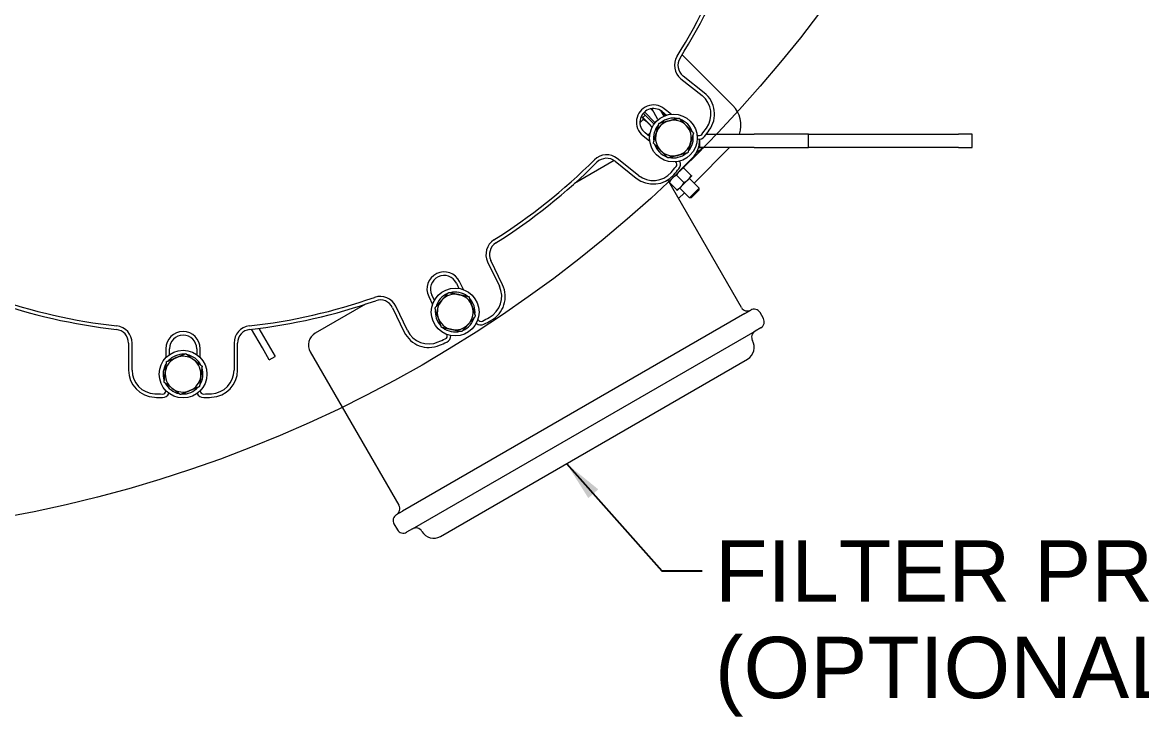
# Model space of a CAD drawing. Header units: inches. Extents: x 19 to 503, y 7 to 322.
# Drawn here: x 90.43 to 131.47, y 199.86 to 225.32 of the extents above; entities that cross this region are included whole.
import ezdxf

# ---------------------------------------------------------------- set-up
doc = ezdxf.new("R2010")
doc.units = ezdxf.units.IN
doc.header["$LTSCALE"] = 15
doc.header["$MEASUREMENT"] = 0
doc.layers.add('Symbol (ANSI)', color=7, linetype='Continuous', lineweight=25)
doc.layers.add('Visible', color=7, linetype='Continuous', lineweight=18)
doc.styles.add('MEMCOR Medium', font='arial.ttf')
doc.dimstyles.new('Default (ANSI)$7', dxfattribs={"dimscale": 15, "dimtxt": 0.15, "dimasz": 0.098425, "dimexe": 0.125, "dimexo": 0.0625, "dimgap": 0.031496, "dimtad": 0, "dimtih": 1, "dimtoh": 1, "dimdec": 4, "dimrnd": 1e-08, "dimzin": 3, "dimdsep": 46, "dimlunit": 5, "dimtxsty": 'MEMCOR Medium', "dimcen": 0.09, "dimdle": 0.393701, "dimclrd": 256, "dimclre": 256, "dimclrt": 256, "dimadec": 0, "dimazin": 1, "dimtfac": 0.8, "dimtofl": 0, "dimtmove": 0, "dimatfit": 3, "dimfxl": 1, "dimfrac": 1, "dimtolj": 1, "dimtzin": 4, "dimlwd": -1, "dimlwe": -1, "dimarcsym": 0})

msp = doc.modelspace()

# ---------------------------------------------------------------- linework, layer by layer
at = {"layer": 'Visible'}
for p, q in [((114.617085, 224.135113), (116.480699, 222.271499)), ((114.57285, 223.256164), (115.347359, 222.638514)), ((115.428413, 222.740152), (114.653904, 223.357803)), ((113.244598, 222.031047), (113.200056, 221.986505)), ((113.237085, 222.038561), (113.629178, 221.646467)), ((113.544875, 222.084324), (113.473646, 222.155553)), ((113.732726, 221.758957), (113.50112, 222.16011)), ((113.829235, 222.091799), (113.948639, 221.884985)), ((113.996207, 221.904106), (113.85754, 222.042773)), ((113.880905, 222.055677), (114.048963, 221.921655)), ((114.216677, 221.954183), (113.961958, 222.157315)), ((113.190405, 221.759705), (113.069818, 221.639118)), ((113.167346, 221.842439), (113.153032, 221.846274)), ((113.17618, 221.833605), (113.167346, 221.842439)), ((113.171582, 221.838202), (113.259971, 221.926591)), ((113.40489, 221.604895), (113.17618, 221.833605)), ((113.5901, 221.596462), (113.200056, 221.986505)), ((113.736049, 221.753201), (113.732726, 221.758957)), ((113.905844, 221.959108), (113.970697, 221.894255)), ((113.425473, 221.139823), (113.257415, 221.273845)), ((113.445138, 221.275849), (113.360737, 221.191449)), ((113.522573, 221.487212), (113.40489, 221.604895)), ((115.510745, 221.229907), (117.25472, 221.229907)), ((119.25472, 221.229907), (117.25472, 221.229907)), ((119.25472, 221.229907), (119.75472, 221.229907)), ((119.25472, 220.729907), (119.25472, 221.229907)), ((119.75472, 221.229907), (124.75472, 221.229907)), ((125.25472, 221.229907), (124.75472, 221.229907)), ((125.25472, 220.729907), (125.25472, 221.229907)), ((113.176361, 221.172207), (113.43108, 220.969076)), ((115.168395, 221.195214), (115.166176, 221.196983)), ((115.25472, 221.039299), (115.25472, 220.729907)), ((116.35332, 220.729907), (115.054756, 219.431343)), ((115.148739, 220.556191), (115.406801, 220.729907)), ((115.219301, 220.729907), (115.406801, 220.729907)), ((117.25472, 220.729907), (115.25472, 220.729907)), ((117.25472, 220.729907), (119.25472, 220.729907)), ((119.75472, 220.729907), (119.25472, 220.729907)), ((124.75472, 220.729907), (119.75472, 220.729907)), ((124.75472, 220.729907), (125.25472, 220.729907)), ((112.12706, 220.254575), (110.669245, 219.412905)), ((112.159945, 220.230477), (112.934453, 219.612827)), ((113.015507, 219.714465), (112.240998, 220.332115)), ((114.126509, 219.478904), (114.991116, 220.343511)), ((114.380579, 220.211876), (114.382797, 220.210107)), ((114.528365, 220.234312), (114.534463, 220.24041)), ((114.948341, 219.714535), (114.678924, 219.983952)), ((114.683176, 219.44937), (114.413759, 219.718787)), ((114.839442, 219.558269), (114.972025, 219.690851)), ((114.883636, 219.602463), (115.240588, 219.245511)), ((116.790772, 214.864266), (114.087537, 219.546406)), ((114.418011, 219.184205), (114.148594, 219.453622)), ((114.441694, 219.160521), (114.574277, 219.293104)), ((114.530083, 219.24891), (114.887035, 218.891958)), ((114.574277, 219.293104), (114.839442, 219.558269)), ((114.887035, 218.891958), (115.240588, 219.245511)), ((115.240594, 219.178775), (114.953771, 218.891951)), ((115.240594, 219.178775), (115.240588, 219.245511)), ((114.701203, 219.07779), (114.48368, 218.860267)), ((114.953771, 218.891951), (114.887035, 218.891958)), ((107.486471, 216.540505), (107.916291, 215.647975)), ((108.033417, 215.70438), (107.603597, 216.59691)), ((106.342177, 215.759127), (106.435443, 215.56546)), ((106.600662, 215.521999), (106.459303, 215.815532)), ((105.324083, 215.268839), (105.465441, 214.975305)), ((105.534474, 215.131576), (105.441208, 215.325244)), ((103.006788, 214.988983), (101.166416, 213.926444)), ((103.999721, 214.861375), (104.429541, 213.968845)), ((104.546667, 214.02525), (104.116847, 214.91778)), ((116.915772, 214.64776), (104.358403, 207.39776)), ((116.915772, 214.64776), (117.132278, 214.77276)), ((117.598784, 214.464747), (117.473784, 214.681254)), ((107.128825, 214.425256), (107.127594, 214.427813)), ((99.2268, 213.383957), (98.831041, 214.069432)), ((99.100416, 214.10286), (99.443307, 213.508957)), ((104.733403, 206.748241), (117.290772, 213.998241)), ((105.992373, 213.88112), (105.993604, 213.878563)), ((117.507278, 214.123241), (117.290772, 213.998241)), ((94.318048, 213.564571), (94.318048, 212.573937)), ((94.448048, 212.573937), (94.448048, 213.564571)), ((98.188048, 213.564571), (98.188048, 212.573937)), ((98.318048, 212.573937), (98.318048, 213.564571)), ((99.443307, 213.508957), (99.693307, 213.075944)), ((95.688048, 213.357064), (95.688048, 213.031266)), ((95.818048, 213.142109), (95.818048, 213.357064)), ((96.818048, 213.357064), (96.818048, 213.142109)), ((96.948048, 213.031266), (96.948048, 213.357064)), ((99.4768, 212.950944), (99.2268, 213.383957)), ((99.4768, 212.950944), (99.693307, 213.075944)), ((100.983403, 213.243432), (104.233403, 207.614266)), ((105.757922, 206.473722), (117.016253, 212.973722)), ((95.688048, 211.816811), (95.688048, 211.813974)), ((96.948048, 211.813974), (96.948048, 211.816811)), ((104.141897, 207.27276), (104.358403, 207.39776)), ((104.050391, 206.931254), (104.175391, 206.714747)), ((104.733403, 206.748241), (104.516897, 206.623241))]:
    msp.add_line(p, q, dxfattribs=at)
for centre, radius in [((81.190031, 254.398344), 48), ((114.298628, 221.08303), 0.875), ((106.296517, 214.701559), 0.875), ((96.318048, 212.424039), 0.875)]:
    msp.add_circle(centre, radius, dxfattribs=at)
for centre, radius, start, end in [((96.318048, 235.422064), 21.37, 327.9535503, 340.6178783), ((96.318048, 235.422064), 21.5, 327.9535503, 340.6178783), ((114.965649, 223.748718), 0.63, 147.9535503, 231.4285714), ((114.965649, 223.748718), 0.5, 147.9535503, 231.4285714), ((114.804923, 221.958321), 0.87, 323.9346516, 51.4285714), ((114.804923, 221.958321), 1, 323.9346516, 51.4285714), ((113.56916, 221.664761), 0.63, 51.4285714, 231.4285714), ((113.56916, 221.664761), 0.5, 51.4285714, 231.4285714), ((115.773592, 221.564392), 1, 340.458746, 45), ((114.298628, 221.08303), 0.656, 104.1414286, 164.1414286), ((114.298628, 221.08303), 0.7295, 78.2005699, 130.0822872), ((114.298628, 221.08303), 0.656, 44.1414286, 104.1414286), ((114.298628, 221.08303), 0.7295, 18.2005699, 70.0822872), ((114.298628, 221.08303), 0.7295, 138.2005699, 190.0822872), ((114.298628, 221.08303), 0.656, 164.1414286, 224.1414286), ((114.298628, 221.08303), 0.656, 344.1414286, 44.1414286), ((114.298628, 221.08303), 0.7295, 318.2005699, 10.0822872), ((115.243213, 221.289034), 0.12, 231.4285714, 323.248176), ((96.318048, 235.422064), 23.74, 323.248176, 323.9346516), ((96.318048, 235.422064), 23.87, 323.248176, 323.9346516), ((114.298628, 221.08303), 0.7295, 198.2005699, 250.0822872), ((114.298628, 221.08303), 0.656, 284.1414286, 344.1414286), ((114.35472, 220.979907), 0.9, 315, 3.7784966), ((115.243213, 221.289034), 0.25, 253.681725, 323.248176), ((111.8482, 219.839561), 0.63, 51.4285714, 134.9035926), ((114.298628, 221.08303), 0.656, 224.1414286, 284.1414286), ((114.298628, 221.08303), 0.7295, 258.2005699, 310.0822872), ((114.35472, 220.979907), 0.9, 331.9140662, 343.8723798), ((96.318048, 235.422064), 21.37, 302.2392646, 314.9035926), ((96.318048, 235.422064), 21.5, 302.2392646, 314.9035926), ((111.8482, 219.839561), 0.5, 51.4285714, 134.9035926), ((96.318048, 235.422064), 23.74, 318.9224913, 319.6089669), ((114.307979, 220.116287), 0.12, 319.6089669, 51.4285714), ((114.307979, 220.116287), 0.25, 319.6089669, 29.1754178), ((113.557943, 220.394658), 1, 231.4285714, 318.9224913), ((113.557943, 220.394658), 0.87, 231.4285714, 318.9224913), ((96.318048, 235.422064), 23.87, 318.9224913, 319.6089669), ((108.054081, 216.813852), 0.63, 122.2392646, 205.7142857), ((108.054081, 216.813852), 0.5, 122.2392646, 205.7142857), ((105.891693, 215.542185), 0.63, 25.7142857, 205.7142857), ((105.891693, 215.542185), 0.5, 25.7142857, 205.7142857), ((107.132448, 215.270496), 0.87, 298.2203658, 25.7142857), ((107.132448, 215.270496), 1, 298.2203658, 25.7142857), ((96.318048, 235.422064), 21.5, 250.8106931, 263.4750212), ((96.318048, 235.422064), 21.37, 250.8106931, 263.4750212), ((96.318048, 235.422064), 21.37, 276.5249788, 289.1893069), ((96.318048, 235.422064), 21.5, 276.5249788, 289.1893069), ((103.549237, 214.644433), 0.63, 25.7142857, 109.1893069), ((103.549237, 214.644433), 0.5, 25.7142857, 109.1893069), ((106.296517, 214.701559), 0.7295, 112.4862842, 164.3680015), ((106.296517, 214.701559), 0.656, 138.4271429, 198.4271429), ((106.296517, 214.701559), 0.656, 78.4271429, 138.4271429), ((106.296517, 214.701559), 0.7295, 52.4862842, 104.3680015), ((106.296517, 214.701559), 0.656, 18.4271429, 78.4271429), ((106.296517, 214.701559), 0.7295, 352.4862842, 44.3680015), ((106.296517, 214.701559), 0.7295, 172.4862842, 224.3680015), ((106.296517, 214.701559), 0.656, 318.4271429, 18.4271429), ((117.007278, 214.989266), 0.25, 210, 300), ((117.257278, 214.556254), 0.25, 30, 120), ((106.296517, 214.701559), 0.656, 198.4271429, 258.4271429), ((106.296517, 214.701559), 0.656, 258.4271429, 318.4271429), ((106.296517, 214.701559), 0.7295, 292.4862842, 344.3680015), ((107.236941, 214.477322), 0.25, 227.9674393, 297.5338902), ((107.236941, 214.477322), 0.12, 205.7142857, 297.5338902), ((96.318048, 235.422064), 23.74, 297.5338902, 298.2203658), ((96.318048, 235.422064), 23.87, 297.5338902, 298.2203658), ((117.382278, 214.339747), 0.25, 300, 30), ((93.818048, 213.564571), 0.5, 0, 83.4750212), ((93.818048, 213.564571), 0.63, 0, 83.4750212), ((96.318048, 213.357064), 0.63, 0, 180), ((96.318048, 213.357064), 0.5, 0, 180), ((98.818048, 213.564571), 0.63, 96.5249788, 180), ((98.818048, 213.564571), 0.5, 96.5249788, 180), ((101.416416, 213.493432), 0.5, 120, 210), ((105.33051, 214.402729), 1, 205.7142857, 293.2082056), ((105.33051, 214.402729), 0.87, 205.7142857, 293.2082056), ((106.296517, 214.701559), 0.7295, 232.4862842, 284.3680015), ((105.885488, 213.826497), 0.12, 293.8946812, 25.7142857), ((105.885488, 213.826497), 0.25, 293.8946812, 3.4611321), ((117.415772, 213.781735), 0.25, 120, 210), ((96.318048, 235.422064), 23.74, 293.2082056, 293.8946812), ((96.318048, 235.422064), 23.87, 293.2082056, 293.8946812), ((116.766253, 213.406735), 0.5, 300, 30), ((96.318048, 212.424039), 0.656, 112.7128571, 172.7128571), ((96.318048, 212.424039), 0.7295, 86.7719985, 138.6537158), ((96.318048, 212.424039), 0.656, 52.7128571, 112.7128571), ((96.318048, 212.424039), 0.7295, 26.7719985, 78.6537158), ((96.318048, 212.424039), 0.7295, 146.7719985, 198.6537158), ((96.318048, 212.424039), 0.656, 352.7128571, 52.7128571), ((96.318048, 212.424039), 0.7295, 326.7719985, 18.6537158), ((95.318048, 212.573937), 1, 180, 267.4939199), ((95.318048, 212.573937), 0.87, 180, 267.4939199), ((96.318048, 212.424039), 0.656, 172.7128571, 232.7128571), ((96.318048, 212.424039), 0.656, 292.7128571, 352.7128571), ((97.318048, 212.573937), 0.87, 272.5060801, 0), ((97.318048, 212.573937), 1, 272.5060801, 0), ((95.568048, 211.813974), 0.12, 268.1803955, 0), ((96.318048, 212.424039), 0.7295, 206.7719985, 258.6537158), ((96.318048, 212.424039), 0.656, 232.7128571, 292.7128571), ((96.318048, 212.424039), 0.7295, 266.7719985, 318.6537158), ((97.068048, 211.813974), 0.12, 180, 271.8196045), ((96.318048, 235.422064), 23.87, 267.4939199, 268.1803955), ((96.318048, 235.422064), 23.74, 267.4939199, 268.1803955), ((95.568048, 211.813974), 0.25, 268.1803955, 337.7468464), ((97.068048, 211.813974), 0.25, 202.2531536, 271.8196045), ((96.318048, 235.422064), 23.74, 271.8196045, 272.5060801), ((96.318048, 235.422064), 23.87, 271.8196045, 272.5060801), ((104.266897, 207.056254), 0.25, 120, 210), ((104.016897, 207.489266), 0.25, 300, 30), ((104.391897, 206.839747), 0.25, 210, 300), ((104.858403, 206.531735), 0.25, 30, 120), ((105.507922, 206.906735), 0.5, 210, 300)]:
    msp.add_arc(centre, radius, start, end, dxfattribs=at)
for points, weights in [([(113.17618, 221.833605), (113.15603, 221.853755), (113.103954, 221.848019)], [1, 1.03737864532, 1.00113491292]), ([(113.190405, 221.759705), (113.196629, 221.813155), (113.17618, 221.833605)], [1, 1.0379548493, 1]), ([(113.40489, 221.604895), (113.319195, 221.69059), (113.190405, 221.759705)], [1, 1.0379548493, 1]), ([(113.667596, 221.262291), (113.715629, 221.431375), (113.771092, 221.626617)], [1, 1.0379548493, 1]), ([(113.771092, 221.626617), (113.967909, 221.676205), (114.138357, 221.71915)], [1, 1.0379548493, 1]), ([(114.138357, 221.71915), (114.308804, 221.762095), (114.505621, 221.811683)], [1, 1.0379548493, 1]), ([(114.505621, 221.811683), (114.646974, 221.666029), (114.769389, 221.539889)], [1, 1.0379548493, 1]), ([(113.513441, 221.469172), (113.46388, 221.545904), (113.40489, 221.604895)], [1.01650877275, 1.02582203242, 1]), ([(113.5641, 220.897964), (113.619563, 221.093206), (113.667596, 221.262291)], [1, 1.0379548493, 1]), ([(114.769389, 221.539889), (114.891804, 221.413749), (115.033156, 221.268095)], [1, 1.0379548493, 1]), ([(115.033156, 221.268095), (114.977693, 221.072853), (114.92966, 220.903769)], [1, 1.0379548493, 1]), ([(113.827867, 220.62617), (113.705452, 220.75231), (113.5641, 220.897964)], [1, 1.0379548493, 1]), ([(114.92966, 220.903769), (114.881627, 220.734684), (114.826164, 220.539442)], [1, 1.0379548493, 1]), ([(114.091635, 220.354377), (113.950282, 220.50003), (113.827867, 220.62617)], [1, 1.0379548493, 1]), ([(114.458899, 220.446909), (114.288452, 220.403965), (114.091635, 220.354377)], [1, 1.0379548493, 1]), ([(114.826164, 220.539442), (114.629347, 220.489854), (114.458899, 220.446909)], [1, 1.0379548493, 1]), ([(114.678924, 219.983952), (114.58419, 219.936584), (114.522658, 219.875053)], [1, 1.0379548493, 1]), ([(114.655241, 220.007635), (114.655241, 220.007635), (114.678924, 219.983952)], [1, 1.0379548493, 1]), ([(114.257493, 219.609888), (114.195961, 219.548356), (114.148594, 219.453622)], [1, 1.0379548493, 1]), ([(114.413759, 219.718787), (114.319025, 219.671419), (114.257493, 219.609888)], [1, 1.0379548493, 1]), ([(114.522658, 219.875053), (114.461126, 219.813521), (114.413759, 219.718787)], [1, 1.0379548493, 1]), ([(114.839442, 219.558269), (114.900974, 219.619801), (114.948341, 219.714535)], [1, 1.0379548493, 1]), ([(114.948341, 219.714535), (114.972025, 219.690851), (114.972025, 219.690851)], [1, 1.0379548493, 1]), ([(114.148594, 219.453622), (114.13669, 219.465526), (114.130877, 219.471338)], [1, 1.01872409489, 1.01897404295]), ([(114.418011, 219.184205), (114.512745, 219.231572), (114.574277, 219.293104)], [1, 1.0379548493, 1]), ([(114.441694, 219.160521), (114.441694, 219.160521), (114.418011, 219.184205)], [1, 1.0379548493, 1]), ([(114.574277, 219.293104), (114.635809, 219.354636), (114.683176, 219.44937)], [1, 1.0379548493, 1]), ([(114.683176, 219.44937), (114.77791, 219.496737), (114.839442, 219.558269)], [1, 1.0379548493, 1]), ([(105.554433, 214.853521), (105.689116, 215.005363), (105.805755, 215.136862)], [1, 1.0379548493, 1]), ([(105.805755, 215.136862), (105.922394, 215.268362), (106.057078, 215.420204)], [1, 1.0379548493, 1]), ([(106.057078, 215.420204), (106.255919, 215.379486), (106.42812, 215.344223)], [1, 1.0379548493, 1]), ([(106.42812, 215.344223), (106.600321, 215.30896), (106.799162, 215.268242)], [1, 1.0379548493, 1]), ([(106.799162, 215.268242), (106.86332, 215.075682), (106.918882, 214.90892)], [1, 1.0379548493, 1]), ([(105.674153, 214.494199), (105.618591, 214.660961), (105.554433, 214.853521)], [1, 1.0379548493, 1]), ([(106.918882, 214.90892), (106.974444, 214.742158), (107.038601, 214.549598)], [1, 1.0379548493, 1]), ([(105.793872, 214.134876), (105.729715, 214.327436), (105.674153, 214.494199)], [1, 1.0379548493, 1]), ([(106.787279, 214.266256), (106.67064, 214.134757), (106.535957, 213.982915)], [1, 1.0379548493, 1]), ([(107.038601, 214.549598), (106.903918, 214.397755), (106.787279, 214.266256)], [1, 1.0379548493, 1]), ([(106.164914, 214.058895), (105.992713, 214.094158), (105.793872, 214.134876)], [1, 1.0379548493, 1]), ([(106.535957, 213.982915), (106.337116, 214.023633), (106.164914, 214.058895)], [1, 1.0379548493, 1]), ([(95.715387, 212.88293), (95.902614, 212.961298), (96.064758, 213.029167)], [1, 1.0379548493, 1]), ([(96.064758, 213.029167), (96.226902, 213.097036), (96.414129, 213.175404)], [1, 1.0379548493, 1]), ([(96.414129, 213.175404), (96.575611, 213.052445), (96.715459, 212.945959)], [1, 1.0379548493, 1]), ([(95.667347, 212.507247), (95.689642, 212.681602), (95.715387, 212.88293)], [1, 1.0379548493, 1]), ([(96.715459, 212.945959), (96.855307, 212.839473), (97.01679, 212.716513)], [1, 1.0379548493, 1]), ([(97.01679, 212.716513), (96.991045, 212.515185), (96.96875, 212.34083)], [1, 1.0379548493, 1]), ([(95.619306, 212.131564), (95.645051, 212.332892), (95.667347, 212.507247)], [1, 1.0379548493, 1]), ([(96.96875, 212.34083), (96.946454, 212.166475), (96.920709, 211.965148)], [1, 1.0379548493, 1]), ([(95.920637, 211.902119), (95.780789, 212.008605), (95.619306, 212.131564)], [1, 1.0379548493, 1]), ([(96.221967, 211.672673), (96.060485, 211.795633), (95.920637, 211.902119)], [1, 1.0379548493, 1]), ([(96.571338, 211.818911), (96.409195, 211.751042), (96.221967, 211.672673)], [1, 1.0379548493, 1]), ([(96.920709, 211.965148), (96.733482, 211.886779), (96.571338, 211.818911)], [1, 1.0379548493, 1])]:
    msp.add_rational_spline(points, weights, degree=2, dxfattribs=at)

# ---------------------------------------------------------------- texts
at = {"layer": 'Symbol (ANSI)', "insert": (115.822025, 206.331777), "char_height": 2.25000007, "width": 44.18883737, "attachment_point": 1, "line_spacing_factor": 0.944221, "style": 'MEMCOR Medium'}
msp.add_mtext('\\fArial|b0|i0;FILTER PROGRAMMER\\P\\fArial|b0|i0;(OPTIONAL MOUNTING SIDE)', dxfattribs=at)

# ---------------------------------------------------------------- leaders
at = {"layer": 'Symbol (ANSI)', "annotation_type": 0, "has_hookline": 1, "hookline_direction": 0, "text_width": 43.878071}
msp.add_leader([(110.380728, 209.1427), (113.873206, 205.206777), (115.349584, 205.206777)], dimstyle='Default (ANSI)$7', override={"dimtad": 0}, dxfattribs=at)

doc.saveas('drawing.dxf')
